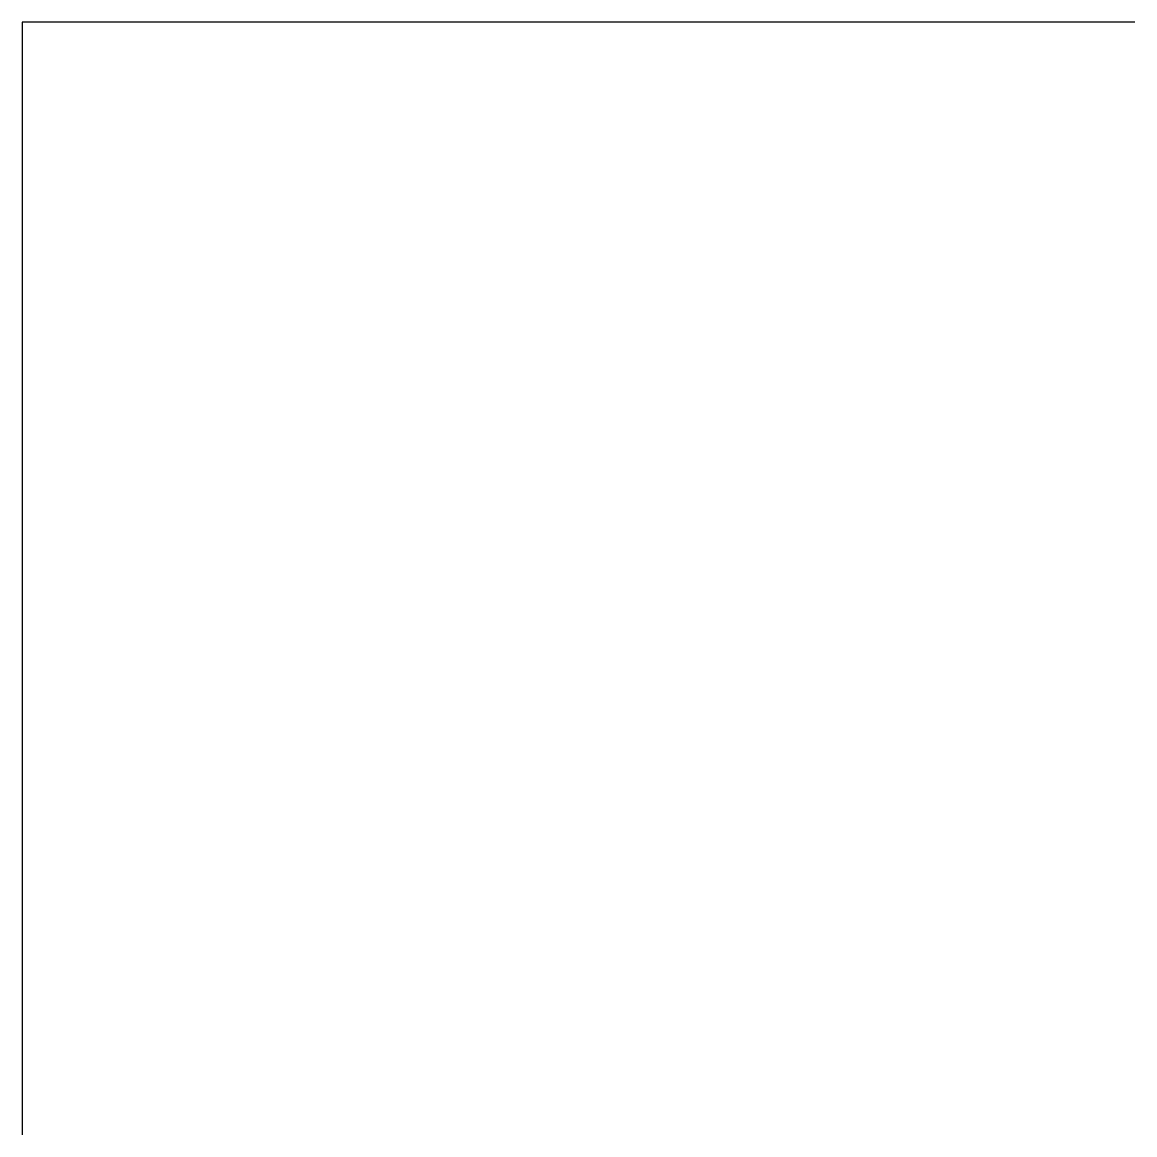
# Model space of a CAD drawing. Header units: inches. Extents: x 122.7 to 182.7, y 34.5 to 94.5.
import ezdxf

# ---------------------------------------------------------------- set-up
doc = ezdxf.new("R2010")
doc.units = ezdxf.units.IN
doc.header["$MEASUREMENT"] = 0

msp = doc.modelspace()

# ---------------------------------------------------------------- linework, layer by layer
for p, q in [((182.676, 94.453, -20), (122.676, 94.453, -20)), ((122.676, 94.453, -20), (122.676, 34.453, -20))]:
    msp.add_line(p, q)

doc.saveas('drawing.dxf')
